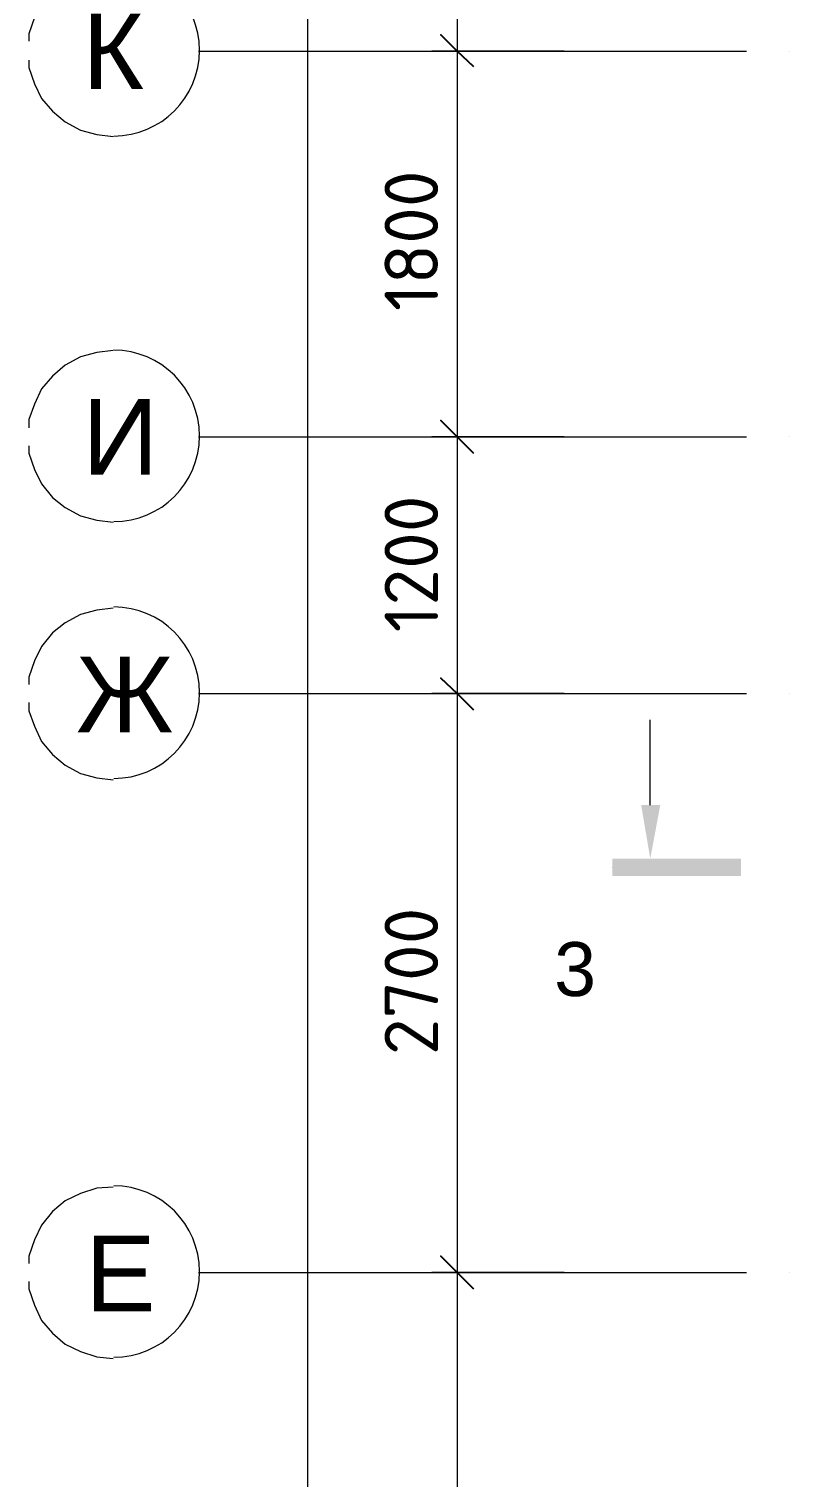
# Model space of a CAD drawing. Header units: millimetres. Extents: x -84737 to 172119, y -43083 to 59399.
# Drawn here: x 2559 to 6106, y 46224 to 52980 of the extents above; entities that cross this region are included whole.
import ezdxf

# ---------------------------------------------------------------- set-up
doc = ezdxf.new("R2010")
doc.units = ezdxf.units.MM
for name, color, linetype in [('PDF _Обозначения', 7, 'Continuous'), ('PDF _Оси', 7, 'Continuous'), ('PDF _Размеры-100', 7, 'Continuous'), ('PDF _Текст', 7, 'Continuous')]:
    doc.layers.add(name, color=color, linetype=linetype)
doc.styles.add('PDF GOSTCommon', font='arial.ttf')
doc.styles.add('PDF ISOCPEUR', font='isocpeur.ttf')

msp = doc.modelspace()

# ---------------------------------------------------------------- linework, layer by layer
at = {"layer": 'PDF _Обозначения', "lineweight": 9}
for points in [[(5458.5, 49359), (5458.5, 49756.9)], [(5280.7, 49066.9), (5280.7, 49066.9)]]:
    msp.add_lwpolyline(points, dxfattribs=at)
at = {"layer": 'PDF _Обозначения', "transparency": 33554559}
for points in [[(5458.5, 49109.2), (5505, 49359), (5416.1, 49359)], [(5881.8, 49028.8), (5280.7, 49028.8), (5881.8, 49109.2)], [(5280.7, 49028.8), (5881.8, 49109.2), (5280.7, 49109.2)]]:
    msp.add_solid(points, dxfattribs=at)
at = {"layer": 'PDF _Оси', "lineweight": 9}
for points in [[(2952.4, 53278.9), (2876.2, 53270.4), (2800, 53249.3), (2728.1, 53211.2), (2668.8, 53160.4), (2618, 53101.1), (2584.1, 53033.4), (2558.7, 52957.2), (2558.7, 52923.3)], [(2558.7, 52834.4), (2558.7, 52800.6), (2584.1, 52724.4), (2618, 52656.6), (2668.8, 52597.4), (2728.1, 52546.6), (2800, 52508.5), (2876.2, 52487.3), (2952.4, 52478.8)], [(3350.4, 52876.7), (4506, 52876.7)], [(4705, 52876.7), (4705, 52876.7)], [(4903.9, 52876.7), (5907.2, 52876.7)], [(6106.2, 52876.7), (6106.2, 52876.7)], [(2952.4, 51479.8), (2876.2, 51471.3), (2800, 51450.2), (2728.1, 51412.1), (2668.8, 51361.3), (2618, 51302), (2584.1, 51230), (2558.7, 51158.1), (2558.7, 51120)], [(3350.4, 51077.6), (4506, 51077.6)], [(4705, 51077.6), (4705, 51077.6)], [(4903.9, 51077.6), (5907.2, 51077.6)], [(6106.2, 51077.6), (6106.2, 51077.6)], [(2558.7, 51035.3), (2558.7, 51001.4), (2584.1, 50925.2), (2618, 50857.5), (2668.8, 50794), (2728.1, 50747.5), (2800, 50709.4), (2876.2, 50688.2), (2952.4, 50679.7)], [(2952.4, 50277.6), (2876.2, 50269.1), (2800, 50247.9), (2728.1, 50209.8), (2668.8, 50163.3), (2618, 50099.8), (2584.1, 50032), (2558.7, 49955.8), (2558.7, 49922)], [(3350.4, 49879.7), (4506, 49879.7)], [(4705, 49879.7), (4705, 49879.7)], [(4903.9, 49879.7), (5907.2, 49879.7)], [(6106.2, 49879.7), (6106.2, 49879.7)], [(2558.7, 49837.3), (2558.7, 49799.2), (2584.1, 49727.3), (2618, 49655.3), (2668.8, 49596), (2728.1, 49545.2), (2800, 49507.1), (2876.2, 49486), (2952.4, 49477.5)], [(2952.4, 47576.8), (2876.2, 47572.6), (2800, 47547.2), (2728.1, 47513.3), (2668.8, 47462.5), (2618, 47399), (2584.1, 47331.3), (2558.7, 47255.1), (2558.7, 47221.2)], [(3350.4, 47178.9), (4506, 47178.9)], [(4705, 47178.9), (4705, 47178.9)], [(4903.9, 47178.9), (5907.2, 47178.9)], [(6106.2, 47178.9), (6106.2, 47178.9)], [(2558.7, 47136.5), (2558.7, 47102.7), (2584.1, 47026.5), (2618, 46954.5), (2668.8, 46895.3), (2728.1, 46844.5), (2800, 46810.6), (2876.2, 46785.2), (2952.4, 46776.7)]]:
    msp.add_lwpolyline(points, dxfattribs=at)
for centre in [(2954.7, 52881), (2954.7, 51081.8), (2954.7, 49883.8), (2954.7, 47182.9)]:
    msp.add_arc(centre, 400, 270, 90, dxfattribs=at)
at = {"layer": 'PDF _Размеры-100', "lineweight": 9}
for points in [[(3858.3, 56898.3), (3858.3, 33857)], [(4556.8, 56898.3), (4556.8, 54680.1), (4556.8, 52876.7), (4556.8, 51077.6), (4556.8, 49879.7), (4556.8, 47178.9), (4556.8, 44478.1), (4556.8, 41777.3), (4556.8, 39377.1), (4556.8, 36380), (5056.3, 36380), (4438.3, 36380), (5056.3, 36380), (4556.8, 36380), (4556.8, 33857)]]:
    msp.add_lwpolyline(points, dxfattribs=at)
at = {"layer": 'PDF _Размеры-100', "lineweight": 25}
for points in [[(4633, 52804.8), (4556.8, 52876.7), (4480.6, 52952.9), (4556.8, 52876.7)], [(4633, 51001.4), (4556.8, 51077.6), (4480.6, 51153.8), (4556.8, 51077.6)], [(4633, 49803.5), (4556.8, 49879.7), (4480.6, 49951.6), (4556.8, 49879.7)], [(4633, 47102.7), (4556.8, 47178.9), (4480.6, 47255.1), (4556.8, 47178.9)]]:
    msp.add_lwpolyline(points, close=True, dxfattribs=at)
at = {"layer": 'PDF _Размеры-100', "lineweight": 9}
for points in [[(4556.8, 52876.7), (5056.3, 52876.7), (4438.3, 52876.7), (5056.3, 52876.7)], [(4556.8, 51077.6), (5056.3, 51077.6), (4438.3, 51077.6), (5056.3, 51077.6)], [(4556.8, 49879.7), (5056.3, 49879.7), (4438.3, 49879.7), (5056.3, 49879.7)], [(4556.8, 47178.9), (5056.3, 47178.9), (4438.3, 47178.9), (5056.3, 47178.9)]]:
    msp.add_lwpolyline(points, close=True, dxfattribs=at)

# ---------------------------------------------------------------- texts
at = {"layer": 'PDF _Текст', "attachment_point": 4, "style": 'PDF GOSTCommon'}
for s, insert, char_height in [('К', (2808.6, 52876.4), 352.2), ('И', (2808.6, 51077.2), 352.2), ('Ж', (2779, 49875), 352.2), ('3', (5010, 48592.4), 251.6), ('Е', (2821.3, 47174.1), 352.2)]:
    msp.add_mtext(s, dxfattribs=dict(at, insert=insert, char_height=char_height))
at = {"layer": 'PDF _Текст', "char_height": 250, "attachment_point": 4, "rotation": 90, "style": 'PDF ISOCPEUR'}
for s, insert in [('1800', (4343.3, 51663.9)), ('1200', (4343.3, 50165.3)), ('2700', (4343.3, 48192.6))]:
    msp.add_mtext(s, dxfattribs=dict(at, insert=insert))

doc.saveas('drawing.dxf')
